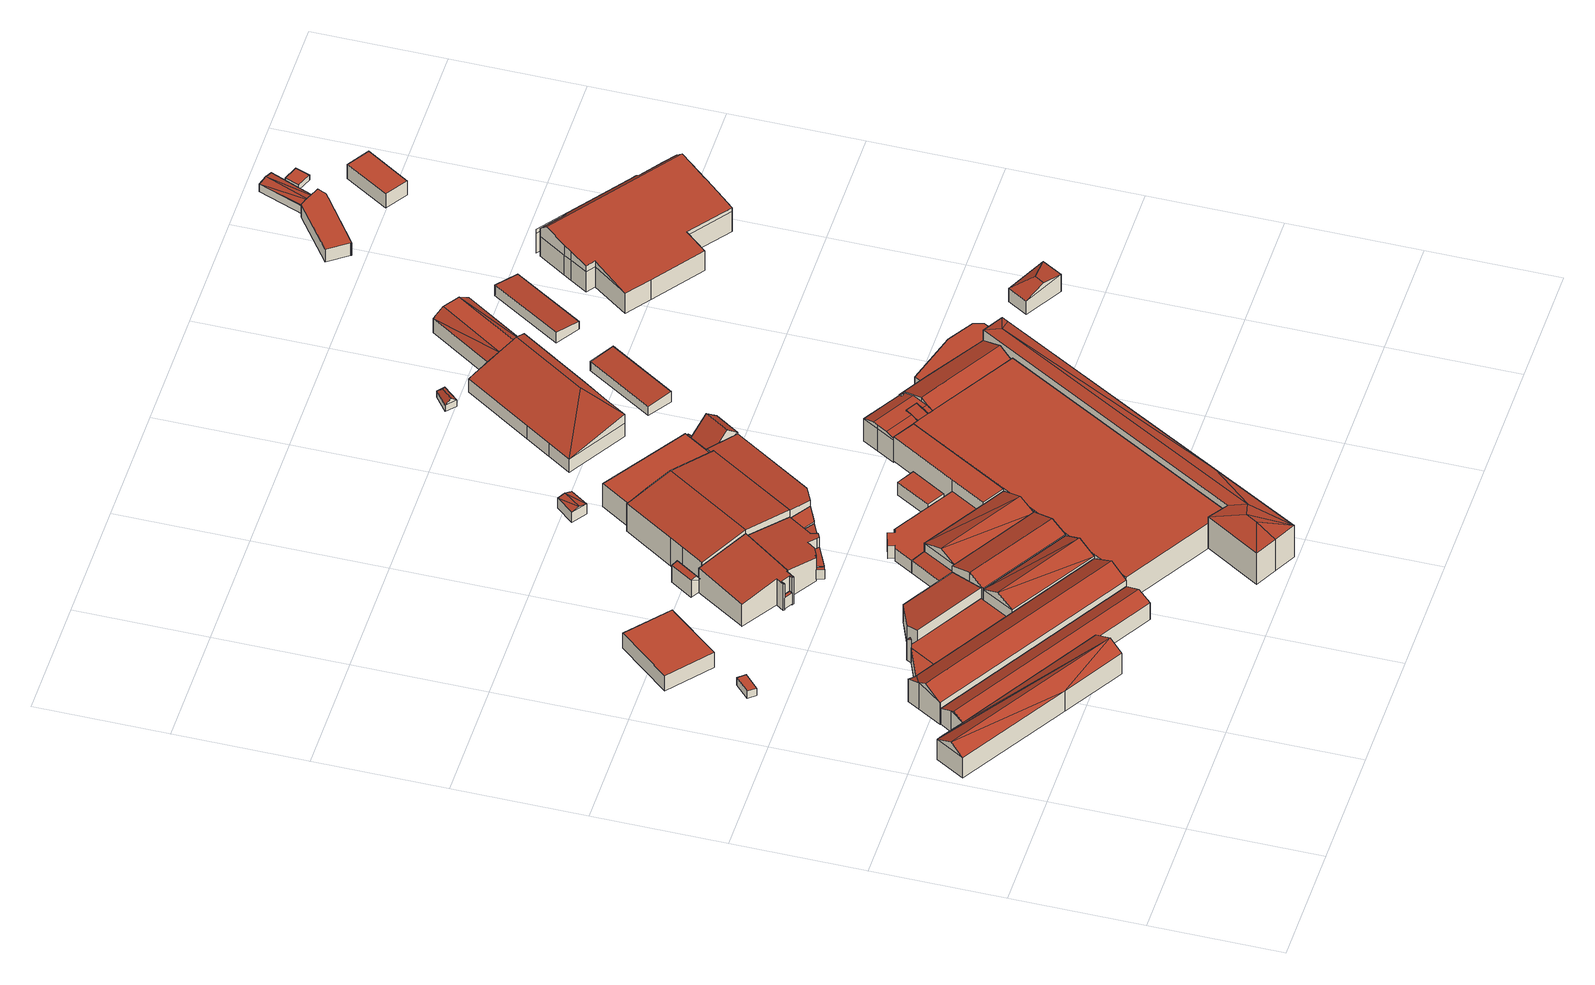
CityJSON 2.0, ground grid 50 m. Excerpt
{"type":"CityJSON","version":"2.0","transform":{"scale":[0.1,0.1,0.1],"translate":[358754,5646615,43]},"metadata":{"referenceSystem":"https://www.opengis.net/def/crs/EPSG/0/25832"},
"CityObjects":{
"building1":{"type":"Building","attributes":{"Gemeindeschluessel":"05315000","Geometrietyp2DReferenz":"3000","function":"31001_2000","roofType":"5000","measuredHeight":13.09},"geometry":[{"type":"Solid","lod":"2","boundaries":[[[[0,1,2,3]],[[4,5,1,0]],[[6,7,5,4]],[[8,9,7,6]],[[10,11,9,8]],[[12,13,11,10]],[[3,2,13,12]],[[12,10,14]],[[12,14,15]],[[15,3,12]],[[14,8,6]],[[14,6,4]],[[14,4,0]],[[0,15,14]],[[8,14,10]],[[3,15,0]],[[1,5,7,9,11,13,2]]]],"semantics":{"surfaces":[{"type":"WallSurface"},{"type":"RoofSurface"},{"type":"GroundSurface"}],"values":[[0,0,0,0,0,0,0,1,1,1,1,1,1,1,0,0,2]]}}]},
"building2":{"type":"Building","attributes":{"Gemeindeschluessel":"05315000","Geometrietyp2DReferenz":"3000","function":"31001_2400","roofType":"1000","measuredHeight":3.52},"geometry":[{"type":"Solid","lod":"2","boundaries":[[[[16,17,18,19]],[[20,21,17,16]],[[22,23,21,20]],[[24,25,23,22]],[[19,18,25,24]],[[22,20,16,19,24]],[[17,21,23,25,18]]]],"semantics":{"surfaces":[{"type":"WallSurface"},{"type":"RoofSurface"},{"type":"GroundSurface"}],"values":[[0,0,0,0,0,1,2]]}}]},
"building3":{"type":"Building","attributes":{"Gemeindeschluessel":"05315000","Geometrietyp2DReferenz":"3000","function":"31001_2000","roofType":"5000","measuredHeight":10.42},"geometry":[{"type":"Solid","lod":"2","boundaries":[[[[26,27,7,28]],[[29,30,27,26]],[[31,32,30,29]],[[33,34,32,31]],[[28,7,34,33]],[[35,36,28,33]],[[31,29,26,36,35]],[[31,35,33]],[[28,36,26]],[[27,30,32,34,7]]]],"semantics":{"surfaces":[{"type":"WallSurface"},{"type":"RoofSurface"},{"type":"GroundSurface"}],"values":[[0,0,0,0,0,1,1,0,0,2]]}}]},
"building4":{"type":"Building","attributes":{"Gemeindeschluessel":"05315000","Geometrietyp2DReferenz":"3000","function":"31001_2000"},"children":["building4-1","building4-2"]},
"building4-1":{"type":"BuildingPart","attributes":{"roofType":"2100","measuredHeight":12.39},"parents":["building4"],"geometry":[{"type":"Solid","lod":"2","boundaries":[[[[37,38,39,40]],[[41,42,38,37]],[[37,40,41]],[[38,42,39]],[[42,41,40,39]]]],"semantics":{"surfaces":[{"type":"WallSurface"},{"type":"RoofSurface"},{"type":"GroundSurface"},{"type":"ClosureSurface"}],"values":[[0,0,1,2,3]]}}]},
"building4-2":{"type":"BuildingPart","attributes":{"roofType":"5000","measuredHeight":14.55},"parents":["building4"],"geometry":[{"type":"Solid","lod":"2","boundaries":[[[[43,44,45,46]],[[47,48,44,43]],[[49,40,39,48,47]],[[50,51,42,41,52]],[[53,54,51,50]],[[46,45,54,53]],[[53,50,52,49,55,56]],[[56,55,47,43,46]],[[47,55,49]],[[53,56,46]],[[44,48,39,42,51,54,45]],[[41,40,49,52]],[[42,39,40,41]]]],"semantics":{"surfaces":[{"type":"WallSurface"},{"type":"RoofSurface"},{"type":"GroundSurface"},{"type":"ClosureSurface"}],"values":[[0,0,0,0,0,0,1,1,0,0,2,0,3]]}}]},
"building5":{"type":"Building","attributes":{"Gemeindeschluessel":"05315000","Geometrietyp2DReferenz":"3000","function":"31001_2400","roofType":"1000","measuredHeight":7.04},"address":[{"country":"Germany","locality":"Köln","thoroughfareNumber":"195","thoroughfareName":"Auenweg"}],"geometry":[{"type":"Solid","lod":"2","boundaries":[[[[57,58,59,60]],[[61,62,58,57]],[[63,64,62,61]],[[60,59,64,63]],[[61,57,60,63]],[[58,62,64,59]]]],"semantics":{"surfaces":[{"type":"WallSurface"},{"type":"RoofSurface"},{"type":"GroundSurface"}],"values":[[0,0,0,0,1,2]]}}]},
"building6":{"type":"Building","attributes":{"Gemeindeschluessel":"05315000","Geometrietyp2DReferenz":"3000","function":"31001_2000"},"children":["building6-1","building6-2","building6-3","building6-4"]},
"building6-1":{"type":"BuildingPart","attributes":{"roofType":"1000","measuredHeight":7.34},"parents":["building6"],"geometry":[{"type":"Solid","lod":"2","boundaries":[[[[65,42,51,66,67]],[[68,69,70,42,65]],[[65,67,68]],[[42,70,51]],[[67,66,69,68]],[[51,70,69,66]]]],"semantics":{"surfaces":[{"type":"WallSurface"},{"type":"RoofSurface"},{"type":"GroundSurface"},{"type":"ClosureSurface"}],"values":[[0,0,1,2,0,3]]}}]},
"building6-2":{"type":"BuildingPart","attributes":{"roofType":"3100","measuredHeight":14.53},"parents":["building6"],"geometry":[{"type":"Solid","lod":"2","boundaries":[[[[71,72,73,54,74]],[[75,76,77,78,79]],[[74,54,76,75]],[[71,80,79]],[[75,81,74]],[[74,81,80]],[[80,71,74]],[[81,75,79]],[[79,80,81]],[[73,77,76,54]],[[72,71,79,78]],[[77,73,72,78]]]],"semantics":{"surfaces":[{"type":"WallSurface"},{"type":"RoofSurface"},{"type":"GroundSurface"},{"type":"ClosureSurface"}],"values":[[0,0,0,0,0,1,1,1,1,2,0,3]]}}]},
"building6-3":{"type":"BuildingPart","attributes":{"roofType":"2100","measuredHeight":11.16},"parents":["building6"],"geometry":[{"type":"Solid","lod":"2","boundaries":[[[[82,83,70,69,84]],[[85,86,87,83,82]],[[82,84,85]],[[83,87,70]],[[86,85,84,69]],[[70,87,86,69]]]],"semantics":{"surfaces":[{"type":"WallSurface"},{"type":"RoofSurface"},{"type":"GroundSurface"},{"type":"ClosureSurface"}],"values":[[0,0,1,2,0,3]]}}]},
"building6-4":{"type":"BuildingPart","attributes":{"roofType":"9999","measuredHeight":6.03},"parents":["building6"],"geometry":[{"type":"Solid","lod":"2","boundaries":[[[[78,88,89,86,69,66,72]],[[89,90,87,86]],[[88,91,90,89]],[[78,77,91,88]],[[66,51,73,72]],[[69,70,51,66]],[[70,69,86,87]],[[77,78,72,73]],[[70,87,90,91,77,73,51]]]],"semantics":{"surfaces":[{"type":"RoofSurface"},{"type":"WallSurface"},{"type":"GroundSurface"}],"values":[[0,1,1,1,1,1,1,1,2]]}}]},
"building7":{"type":"Building","attributes":{"Gemeindeschluessel":"05315000","Geometrietyp2DReferenz":"3000","function":"31001_2000","roofType":"2100","measuredHeight":10.84},"geometry":[{"type":"Solid","lod":"2","boundaries":[[[[92,93,90,94]],[[95,96,93,92]],[[97,98,96,95]],[[99,100,98,97]],[[101,91,100,99]],[[94,90,91,101]],[[99,97,95,92,94,101]],[[93,96,98,100,91,90]]]],"semantics":{"surfaces":[{"type":"WallSurface"},{"type":"RoofSurface"},{"type":"GroundSurface"}],"values":[[0,0,0,0,0,0,1,2]]}}]},
"building8":{"type":"Building","attributes":{"Gemeindeschluessel":"05315000","Geometrietyp2DReferenz":"3000","function":"51009_1610","roofType":"1000","measuredHeight":5.02},"geometry":[{"type":"Solid","lod":"2","boundaries":[[[[102,103,104,105]],[[106,107,103,102]],[[108,109,107,106]],[[105,104,109,108]],[[106,102,105,108]],[[103,107,109,104]]]],"semantics":{"surfaces":[{"type":"WallSurface"},{"type":"RoofSurface"},{"type":"GroundSurface"}],"values":[[0,0,0,0,1,2]]}}]},
"building9":{"type":"Building","attributes":{"Gemeindeschluessel":"05315000","Geometrietyp2DReferenz":"3000","function":"31001_2000","roofType":"3100","measuredHeight":8.63},"geometry":[{"type":"Solid","lod":"2","boundaries":[[[[110,111,112,113]],[[114,115,111,110]],[[116,117,115,114]],[[113,112,117,116]],[[110,118,114]],[[116,119,113]],[[113,119,118,110]],[[114,118,119,116]],[[111,115,117,112]]]],"semantics":{"surfaces":[{"type":"WallSurface"},{"type":"RoofSurface"},{"type":"GroundSurface"}],"values":[[0,0,0,0,0,0,1,1,2]]}}]},
"building10":{"type":"Building","attributes":{"Gemeindeschluessel":"05315000","Geometrietyp2DReferenz":"3000","function":"31001_2000","roofType":"3100","measuredHeight":14.09},"geometry":[{"type":"Solid","lod":"2","boundaries":[[[[120,121,122,123]],[[124,125,121,120]],[[126,127,125,124]],[[128,129,127,126]],[[130,131,129,128]],[[132,133,131,130]],[[134,135,133,132]],[[136,137,135,134]],[[123,122,137,136]],[[130,128,126,124,120,132]],[[123,136,134,132,120]],[[121,125,127,129,131,133,135,137,122]]]],"semantics":{"surfaces":[{"type":"WallSurface"},{"type":"RoofSurface"},{"type":"GroundSurface"}],"values":[[0,0,0,0,0,0,0,0,0,1,1,2]]}}]},
"building11":{"type":"Building","attributes":{"Gemeindeschluessel":"05315000","Geometrietyp2DReferenz":"3000","function":"51009_1610","roofType":"2100","measuredHeight":4.36},"geometry":[{"type":"Solid","lod":"2","boundaries":[[[[138,139,140,141]],[[142,143,139,138]],[[144,145,143,142]],[[141,140,145,144]],[[142,138,141,144]],[[139,143,145,140]]]],"semantics":{"surfaces":[{"type":"WallSurface"},{"type":"RoofSurface"},{"type":"GroundSurface"}],"values":[[0,0,0,0,1,2]]}}]},
"building12":{"type":"Building","attributes":{"Gemeindeschluessel":"05315000","Geometrietyp2DReferenz":"3000","function":"31001_2000"},"children":["building12-1","building12-2"]},
"building12-1":{"type":"BuildingPart","attributes":{"roofType":"2100","measuredHeight":6.43},"parents":["building12"],"geometry":[{"type":"Solid","lod":"2","boundaries":[[[[146,125,127,147]],[[148,149,125,146]],[[150,151,149,148]],[[152,153,151,150]],[[147,127,129,154]],[[152,150,148,146,147,154]],[[125,149,151,153,129,127]],[[153,152,154,129]]]],"semantics":{"surfaces":[{"type":"WallSurface"},{"type":"RoofSurface"},{"type":"GroundSurface"},{"type":"ClosureSurface"}],"values":[[0,0,0,0,0,1,2,3]]}}]},
"building12-2":{"type":"BuildingPart","attributes":{"roofType":"3100","measuredHeight":13.72},"parents":["building12"],"geometry":[{"type":"Solid","lod":"2","boundaries":[[[[155,156,153,152,157]],[[158,159,156,155]],[[160,161,159,158]],[[162,131,161,160]],[[163,154,129,131,162]],[[164,165,162]],[[163,162,165]],[[158,155,157,164,160]],[[165,164,157]],[[164,162,160]],[[165,157,163]],[[153,156,159,161,131,129]],[[154,163,157,152]],[[153,129,154,152]]]],"semantics":{"surfaces":[{"type":"WallSurface"},{"type":"RoofSurface"},{"type":"GroundSurface"},{"type":"ClosureSurface"}],"values":[[0,0,0,0,0,1,1,1,1,0,0,2,0,3]]}}]},
"building13":{"type":"Building","attributes":{"Gemeindeschluessel":"05315000","Geometrietyp2DReferenz":"3000","function":"51009_1610","roofType":"2100","measuredHeight":5.53},"geometry":[{"type":"Solid","lod":"2","boundaries":[[[[166,167,168,169]],[[170,171,167,166]],[[172,173,171,170]],[[169,168,173,172]],[[170,166,169,172]],[[167,171,173,168]]]],"semantics":{"surfaces":[{"type":"WallSurface"},{"type":"RoofSurface"},{"type":"GroundSurface"}],"values":[[0,0,0,0,1,2]]}}]},
"building14":{"type":"Building","attributes":{"Gemeindeschluessel":"05315000","Geometrietyp2DReferenz":"3000","function":"31001_2000","roofType":"9999","measuredHeight":6},"geometry":[{"type":"Solid","lod":"2","boundaries":[[[[174,175,176,177,178,179,180,181,182,183,150,184]],[[183,185,186,150]],[[182,187,185,183]],[[181,188,187,182]],[[180,189,188,181]],[[179,190,189,180]],[[178,191,190,179]],[[177,192,191,178]],[[176,193,192,177]],[[175,194,193,176]],[[174,195,194,175]],[[184,196,195,174]],[[150,186,196,184]],[[185,187,188,189,190,191,192,193,194,195,196,186]]]],"semantics":{"surfaces":[{"type":"RoofSurface"},{"type":"WallSurface"},{"type":"GroundSurface"}],"values":[[0,1,1,1,1,1,1,1,1,1,1,1,1,2]]}}]},
"building15":{"type":"Building","attributes":{"Gemeindeschluessel":"05315000","Geometrietyp2DReferenz":"3000","function":"31001_2000"},"children":["building15-1","building15-2","building15-3","building15-4","building15-5","building15-6","building15-7"]},
"building15-1":{"type":"BuildingPart","attributes":{"roofType":"2100","measuredHeight":11.42},"parents":["building15"],"geometry":[{"type":"Solid","lod":"2","boundaries":[[[[197,198,199,200]],[[201,202,198,197]],[[203,204,202,201]],[[205,206,204,203]],[[207,208,209,206,205]],[[205,203,201,197,200,210,207]],[[199,198,202,204,206,209,211]],[[211,212,210,200,199]],[[208,207,210,212]],[[211,209,208,212]]]],"semantics":{"surfaces":[{"type":"WallSurface"},{"type":"RoofSurface"},{"type":"GroundSurface"},{"type":"ClosureSurface"}],"values":[[0,0,0,0,0,1,2,3,0,3]]}}]},
"building15-2":{"type":"BuildingPart","attributes":{"roofType":"2100","measuredHeight":14.58},"parents":["building15"],"geometry":[{"type":"Solid","lod":"2","boundaries":[[[[213,214,215,216]],[[217,218,219,220]],[[221,222,218,217]],[[223,224,222,221]],[[225,226,224,223]],[[227,228,226,225]],[[229,230,228,227]],[[231,232,230,229]],[[233,234,232,231]],[[235,236,234,233]],[[237,238,236,235]],[[239,240,238,237]],[[216,215,240,239]],[[239,237,235,233,231,229,227,225,223,221,217,220,241,242,213,216]],[[214,243,219,218,222,224,226,228,230,232,234,236,238,240,215]],[[214,213,242,244,243]],[[244,242,241]],[[219,243,244,241,220]]]],"semantics":{"surfaces":[{"type":"WallSurface"},{"type":"RoofSurface"},{"type":"GroundSurface"},{"type":"ClosureSurface"}],"values":[[0,0,0,0,0,0,0,0,0,0,0,0,0,1,2,3,0,3]]}}]},
"building15-3":{"type":"BuildingPart","attributes":{"roofType":"2100","measuredHeight":6.69},"parents":["building15"],"geometry":[{"type":"Solid","lod":"2","boundaries":[[[[245,246,247,248]],[[249,250,246,245]],[[251,252,250,249]],[[253,254,252,251]],[[253,251,249,245,248,255]],[[246,250,252,254,256,247]],[[254,253,255,256]],[[247,256,255,248]]]],"semantics":{"surfaces":[{"type":"WallSurface"},{"type":"RoofSurface"},{"type":"GroundSurface"},{"type":"ClosureSurface"}],"values":[[0,0,0,0,1,2,3,3]]}}]},
"building15-4":{"type":"BuildingPart","attributes":{"roofType":"2100","measuredHeight":13.38},"parents":["building15"],"geometry":[{"type":"Solid","lod":"2","boundaries":[[[[257,258,254,253,259]],[[259,254,258,257]],[[260,261,254,259]],[[262,263,261,260]],[[264,263,262]],[[265,266,267,268,269]],[[270,271,266,265]],[[220,219,271,270]],[[244,241,220,270,265,269,272,273,274,262,260,259,257,259,275]],[[258,254,261,263,276,277,278,267,266,271,219,243,279,256,254]],[[264,262,274,280]],[[276,263,264,280]],[[280,274,273,281]],[[277,276,280,281]],[[282,281,273,272]],[[278,277,281,282]],[[282,272,269,268]],[[267,278,282,268]],[[219,220,241,244,243]],[[283,279,243,244,275]],[[253,255,284,283,275,259]],[[254,256,255,253]],[[255,256,279,283,284]]]],"semantics":{"surfaces":[{"type":"WallSurface"},{"type":"RoofSurface"},{"type":"GroundSurface"},{"type":"ClosureSurface"}],"values":[[0,0,0,0,0,0,0,0,1,2,0,3,0,3,0,3,0,3,3,3,0,3,3]]}}]},
"building15-5":{"type":"BuildingPart","attributes":{"roofType":"2100","measuredHeight":6.17},"parents":["building15"],"geometry":[{"type":"Solid","lod":"2","boundaries":[[[[285,286,287,141]],[[268,267,286,285]],[[288,289,263,264]],[[141,287,289,288]],[[264,280,281,282,268,285,141,288]],[[286,267,278,277,276,263,289,287]],[[278,267,268,282]],[[278,282,281,277]],[[276,277,281,280]],[[263,276,280,264]]]],"semantics":{"surfaces":[{"type":"WallSurface"},{"type":"RoofSurface"},{"type":"GroundSurface"},{"type":"ClosureSurface"}],"values":[[0,0,0,0,1,2,3,3,3,3]]}}]},
"building15-6":{"type":"BuildingPart","attributes":{"roofType":"3100","measuredHeight":16.38},"parents":["building15"],"geometry":[{"type":"Solid","lod":"2","boundaries":[[[[214,213,290]],[[291,292,214,290]],[[293,294,292,291]],[[295,296,294,293]],[[297,298,296,295]],[[299,300,298,297]],[[301,302,300,299]],[[303,304,302,301]],[[305,306,304,303]],[[307,199,306,305]],[[200,199,307]],[[301,299,297,295,293,291,290,308,303]],[[309,307,305,303,308]],[[211,279,243,214,292,294,296,298,300,302,304,306,199]],[[275,283,212,210,200,307,309]],[[212,211,199,200,210]],[[279,211,212,283]],[[275,309,308,242,244]],[[243,279,283,275,244]],[[213,242,308,290]],[[214,243,244,242,213]]]],"semantics":{"surfaces":[{"type":"WallSurface"},{"type":"RoofSurface"},{"type":"GroundSurface"},{"type":"ClosureSurface"}],"values":[[0,0,0,0,0,0,0,0,0,0,0,1,1,2,0,3,3,0,3,0,3]]}}]},
"building15-7":{"type":"BuildingPart","attributes":{"roofType":"2100","measuredHeight":7.24},"parents":["building15"],"geometry":[{"type":"Solid","lod":"2","boundaries":[[[[310,311,209,208]],[[312,248,247,311,310]],[[284,312,310,208,212,283]],[[209,311,247,256,279,211]],[[209,211,212,208]],[[248,312,284,255]],[[256,247,248,255]],[[279,256,255,284,283]],[[211,279,283,212]]]],"semantics":{"surfaces":[{"type":"WallSurface"},{"type":"RoofSurface"},{"type":"GroundSurface"},{"type":"ClosureSurface"}],"values":[[0,0,1,2,3,0,3,3,3]]}}]},
"building16":{"type":"Building","attributes":{"Gemeindeschluessel":"05315000","Geometrietyp2DReferenz":"3000","function":"31001_2000","roofType":"3100","measuredHeight":5.53},"geometry":[{"type":"Solid","lod":"2","boundaries":[[[[313,314,315,316]],[[317,318,314,313]],[[319,320,318,317]],[[316,315,320,319]],[[313,321,317]],[[319,322,316]],[[322,321,313]],[[313,316,322]],[[319,317,321]],[[321,322,319]],[[314,318,320,315]]]],"semantics":{"surfaces":[{"type":"WallSurface"},{"type":"RoofSurface"},{"type":"GroundSurface"}],"values":[[0,0,0,0,0,0,1,1,1,1,2]]}}]},
"building17":{"type":"Building","attributes":{"Gemeindeschluessel":"05315000","Geometrietyp2DReferenz":"3000","function":"31001_2000","roofType":"9999","measuredHeight":6},"geometry":[{"type":"Solid","lod":"2","boundaries":[[[[323,324,325,326]],[[324,327,328,325]],[[323,329,327,324]],[[326,330,329,323]],[[325,328,330,326]],[[327,329,330,328]]]],"semantics":{"surfaces":[{"type":"RoofSurface"},{"type":"WallSurface"},{"type":"GroundSurface"}],"values":[[0,1,1,1,1,2]]}}]},
"building18":{"type":"Building","attributes":{"Gemeindeschluessel":"05315000","Geometrietyp2DReferenz":"3000","function":"31001_2000","roofType":"1000","measuredHeight":10.92},"geometry":[{"type":"Solid","lod":"2","boundaries":[[[[331,332,333,334]],[[335,336,332,331]],[[337,338,336,335]],[[339,340,338,337]],[[341,342,340,339]],[[334,333,342,341]],[[339,337,335,331,334,341]],[[332,336,338,340,342,333]]]],"semantics":{"surfaces":[{"type":"WallSurface"},{"type":"RoofSurface"},{"type":"GroundSurface"}],"values":[[0,0,0,0,0,0,1,2]]}}]},
"building19":{"type":"Building","attributes":{"Gemeindeschluessel":"05315000","Geometrietyp2DReferenz":"3000","function":"31001_2000"},"children":["building19-1","building19-2","building19-3","building19-4"]},
"building19-1":{"type":"BuildingPart","attributes":{"roofType":"1000","measuredHeight":11.77},"parents":["building19"],"geometry":[{"type":"Solid","lod":"2","boundaries":[[[[343,76,54,344]],[[345,346,76,343]],[[347,348,349,346,345]],[[350,351,352,353,354]],[[355,351,350]],[[356,357,358,359,360,361]],[[362,363,364,365,366]],[[367,368,363,362]],[[369,45,368,367]],[[344,54,45,369]],[[367,362,366,356,361,350,354,347,345,343,344,369]],[[76,346,349,352,351,359,358,364,363,368,45,54]],[[348,347,354,353]],[[352,349,348,353]],[[355,350,361,360]],[[359,351,355,360]],[[357,356,366,365]],[[364,358,357,365]]]],"semantics":{"surfaces":[{"type":"WallSurface"},{"type":"RoofSurface"},{"type":"GroundSurface"},{"type":"ClosureSurface"}],"values":[[0,0,0,0,0,0,0,0,0,0,1,2,0,3,0,3,0,3]]}}]},
"building19-2":{"type":"BuildingPart","attributes":{"roofType":"2100","measuredHeight":12.19},"parents":["building19"],"geometry":[{"type":"Solid","lod":"2","boundaries":[[[[360,359,370,371]],[[372,373,351,355]],[[371,370,373,372]],[[355,360,371,372]],[[359,351,373,370]],[[359,360,355,351]]]],"semantics":{"surfaces":[{"type":"WallSurface"},{"type":"RoofSurface"},{"type":"GroundSurface"},{"type":"ClosureSurface"}],"values":[[0,0,0,1,2,3]]}}]},
"building19-3":{"type":"BuildingPart","attributes":{"roofType":"3100","measuredHeight":13.47},"parents":["building19"],"geometry":[{"type":"Solid","lod":"2","boundaries":[[[[374,375,376,377]],[[378,379,375,374]],[[380,381,379,378]],[[382,383,381,380]],[[384,385,383,382]],[[386,387,385,384]],[[388,389,387,386]],[[390,391,389,388]],[[365,364,391,390]],[[377,376,358,357]],[[388,386,384,382,380,378,374,377,390]],[[357,365,390,377]],[[375,379,381,383,385,387,389,391,364,358,376]],[[358,364,365,357]]]],"semantics":{"surfaces":[{"type":"WallSurface"},{"type":"RoofSurface"},{"type":"GroundSurface"},{"type":"ClosureSurface"}],"values":[[0,0,0,0,0,0,0,0,0,0,1,1,2,3]]}}]},
"building19-4":{"type":"BuildingPart","attributes":{"roofType":"1000","measuredHeight":11.57},"parents":["building19"],"geometry":[{"type":"Solid","lod":"2","boundaries":[[[[392,393,394,395]],[[396,397,393,392]],[[353,352,397,396]],[[395,394,349,348]],[[353,396,392,395,348]],[[393,397,352,349,394]],[[352,353,348,349]]]],"semantics":{"surfaces":[{"type":"WallSurface"},{"type":"RoofSurface"},{"type":"GroundSurface"},{"type":"ClosureSurface"}],"values":[[0,0,0,0,1,2,3]]}}]},
"building20":{"type":"Building","attributes":{"Gemeindeschluessel":"05315000","Geometrietyp2DReferenz":"3000","function":"31001_2000","roofType":"5000","measuredHeight":16.77},"address":[{"country":"Germany","locality":"Köln","thoroughfareNumber":"155","thoroughfareName":"Deutz-Mülheimer Str."},{"country":"Germany","locality":"Köln","thoroughfareNumber":"151","thoroughfareName":"Deutz-Mülheimer Str."},{"country":"Germany","locality":"Köln","thoroughfareNumber":"153","thoroughfareName":"Deutz-Mülheimer Str."}],"geometry":[{"type":"Solid","lod":"2","boundaries":[[[[398,399,400,401]],[[402,403,399,398]],[[404,405,403,402]],[[406,407,405,404]],[[408,409,407,406]],[[410,411,409,408]],[[412,413,411,410]],[[414,415,413,412]],[[401,400,415,414]],[[412,410,416]],[[416,414,412]],[[406,404,417]],[[408,406,417]],[[408,417,418]],[[410,408,418]],[[410,418,419]],[[419,416,410]],[[404,402,417]],[[417,402,398,418]],[[418,398,401,419]],[[419,401,414,416]],[[399,403,405,407,409,411,413,415,400]]]],"semantics":{"surfaces":[{"type":"WallSurface"},{"type":"RoofSurface"},{"type":"GroundSurface"}],"values":[[0,0,0,0,0,0,0,0,0,1,1,1,1,1,1,1,1,1,1,1,1,2]]}}]},
"building21":{"type":"Building","attributes":{"Geometrietyp2DReferenz":"3000","Gemeindeschluessel":"05315000","function":"31001_2000","roofType":"3100","measuredHeight":13.63},"address":[{"country":"Germany","locality":"Köln","thoroughfareNumber":"1","thoroughfareName":"Hafenstr."}],"geometry":[{"type":"Solid","lod":"2","boundaries":[[[[420,421,422,423]],[[424,425,421,420]],[[426,427,425,424]],[[423,422,427,426]],[[420,428,424]],[[426,429,423]],[[423,429,428,420]],[[424,428,429,426]],[[421,425,427,422]]]],"semantics":{"surfaces":[{"type":"WallSurface"},{"type":"RoofSurface"},{"type":"GroundSurface"}],"values":[[0,0,0,0,0,0,1,1,2]]}}]},
"building22":{"type":"Building","attributes":{"Gemeindeschluessel":"05315000","Geometrietyp2DReferenz":"3000","function":"31001_2000","roofType":"2100","measuredHeight":4.29},"geometry":[{"type":"Solid","lod":"2","boundaries":[[[[430,431,432,433]],[[434,435,431,430]],[[436,437,435,434]],[[438,439,437,436]],[[433,432,439,438]],[[436,434,430,433,438]],[[431,435,437,439,432]]]],"semantics":{"surfaces":[{"type":"WallSurface"},{"type":"RoofSurface"},{"type":"GroundSurface"}],"values":[[0,0,0,0,0,1,2]]}}]},
"building23":{"type":"Building","attributes":{"Gemeindeschluessel":"05315000","Geometrietyp2DReferenz":"3000","function":"31001_2000","roofType":"5000","measuredHeight":12.59},"geometry":[{"type":"Solid","lod":"2","boundaries":[[[[440,441,442,443]],[[444,445,441,440]],[[446,447,445,444]],[[448,449,447,446]],[[450,451,449,448]],[[452,453,451,450]],[[454,455,453,452]],[[456,457,455,454]],[[458,459,457,456]],[[460,461,459,458]],[[462,463,461,460]],[[464,465,463,462]],[[466,467,465,464]],[[443,442,467,466]],[[468,469,470,471]],[[472,473,474,475]],[[476,477,443,478,479,480,481,482]],[[479,483,471,470,484,485,475,474,480]],[[472,475,485,454,452]],[[485,484,456,454]],[[484,470,458,456]],[[468,471,483,464,462]],[[483,479,478,466,464]],[[482,481,448,446]],[[481,480,474,473,450,448]],[[478,443,466]],[[477,440,443]],[[477,476,444,440]],[[476,482,446,444]],[[473,472,452,450]],[[470,469,460,458]],[[469,468,462,460]],[[441,445,447,449,451,453,455,457,459,461,463,465,467,442]]]],"semantics":{"surfaces":[{"type":"WallSurface"},{"type":"RoofSurface"},{"type":"GroundSurface"}],"values":[[0,0,0,0,0,0,0,0,0,0,0,0,0,0,1,1,1,1,0,0,0,0,0,0,0,0,0,0,0,0,0,0,2]]}}]},
"building24":{"type":"Building","attributes":{"Gemeindeschluessel":"05315000","Geometrietyp2DReferenz":"3000","function":"51009_1610","roofType":"5000","measuredHeight":4.99},"geometry":[{"type":"Solid","lod":"2","boundaries":[[[[486,487,488,489]],[[490,491,487,486]],[[492,493,491,490]],[[489,488,493,492]],[[494,492,490,495]],[[490,486,495]],[[495,486,489,494]],[[489,492,494]],[[487,491,493,488]]]],"semantics":{"surfaces":[{"type":"WallSurface"},{"type":"RoofSurface"},{"type":"GroundSurface"}],"values":[[0,0,0,0,1,1,1,0,2]]}}]},
"building25":{"type":"Building","attributes":{"Gemeindeschluessel":"05315000","Geometrietyp2DReferenz":"3000","function":"31001_2000"},"address":[{"country":"Germany","locality":"Köln","thoroughfareNumber":"3","thoroughfareName":"Hafenstr."}],"children":["building25-1","building25-2"]},
"building25-1":{"type":"BuildingPart","attributes":{"roofType":"5000","measuredHeight":11.36},"parents":["building25"],"geometry":[{"type":"Solid","lod":"2","boundaries":[[[[496,497,498,499]],[[500,501,497,496]],[[502,503,501,500]],[[504,505,503,502]],[[506,507,505,504]],[[508,509,507,506]],[[510,511,509,508]],[[499,498,512,513]],[[514,515,502]],[[516,517,518,515,514,519]],[[504,502,515,518,520,521,522,508,506]],[[522,523,510,508]],[[524,517,516,499,513]],[[516,519,496,499]],[[519,514,500,496]],[[514,502,500]],[[497,501,503,505,507,509,511,512,498]],[[511,510,513,512]],[[521,523,522]],[[518,517,524,525,520]],[[523,524,513,510]],[[520,525,524,523,521]]]],"semantics":{"surfaces":[{"type":"WallSurface"},{"type":"RoofSurface"},{"type":"GroundSurface"},{"type":"ClosureSurface"}],"values":[[0,0,0,0,0,0,0,0,1,1,1,0,0,0,0,0,2,3,0,0,3,3]]}}]},
"building25-2":{"type":"BuildingPart","attributes":{"roofType":"9999","measuredHeight":9.54},"parents":["building25"],"geometry":[{"type":"Solid","lod":"2","boundaries":[[[[526,527,511,510,523]],[[528,529,527,526]],[[524,513,512,529,528]],[[521,530,526]],[[526,523,521]],[[526,530,531,528]],[[524,528,531]],[[531,525,524]],[[530,521,520,525,531]],[[527,529,512,511]],[[511,512,513,510]],[[513,524,523,510]],[[525,520,521,523,524]]]],"semantics":{"surfaces":[{"type":"WallSurface"},{"type":"RoofSurface"},{"type":"GroundSurface"},{"type":"ClosureSurface"}],"values":[[0,0,0,1,1,0,1,1,1,2,3,3,3]]}}]},
"building26":{"type":"Building","attributes":{"Gemeindeschluessel":"05315000","Geometrietyp2DReferenz":"3000","function":"31001_2000","roofType":"2100","measuredHeight":4.94},"geometry":[{"type":"Solid","lod":"2","boundaries":[[[[532,533,534,535]],[[536,537,533,532]],[[538,539,537,536]],[[535,534,539,538]],[[536,532,535,538]],[[533,537,539,534]]]],"semantics":{"surfaces":[{"type":"WallSurface"},{"type":"RoofSurface"},{"type":"GroundSurface"}],"values":[[0,0,0,0,1,2]]}}]},
"building27":{"type":"Building","attributes":{"Gemeindeschluessel":"05315000","Geometrietyp2DReferenz":"3000","function":"31001_2000","roofType":"1000","measuredHeight":6.09},"geometry":[{"type":"Solid","lod":"2","boundaries":[[[[540,387,389,541]],[[542,543,387,540]],[[544,545,543,542]],[[546,547,545,544]],[[548,549,547,546]],[[550,551,549,548]],[[541,389,551,550]],[[548,546,544,542,540,541,550]],[[387,543,545,547,549,551,389]]]],"semantics":{"surfaces":[{"type":"WallSurface"},{"type":"RoofSurface"},{"type":"GroundSurface"}],"values":[[0,0,0,0,0,0,0,1,2]]}}]},
"building28":{"type":"Building","attributes":{"Gemeindeschluessel":"05315000","Geometrietyp2DReferenz":"3000","function":"31001_2000","roofType":"2100","measuredHeight":5.13},"geometry":[{"type":"Solid","lod":"2","boundaries":[[[[552,553,554,555]],[[556,557,553,552]],[[558,559,557,556]],[[555,554,559,558]],[[556,552,555,558]],[[553,557,559,554]]]],"semantics":{"surfaces":[{"type":"WallSurface"},{"type":"RoofSurface"},{"type":"GroundSurface"}],"values":[[0,0,0,0,1,2]]}}]},
"building29":{"type":"Building","attributes":{"Gemeindeschluessel":"05315000","Geometrietyp2DReferenz":"3000","function":"31001_2500","roofType":"5000","measuredHeight":9.73},"geometry":[{"type":"Solid","lod":"2","boundaries":[[[[560,561,562,563]],[[564,565,561,560]],[[566,567,565,564]],[[563,562,567,566]],[[560,568,564]],[[566,569,563]],[[563,569,568,560]],[[564,568,569,566]],[[561,565,567,562]]]],"semantics":{"surfaces":[{"type":"WallSurface"},{"type":"RoofSurface"},{"type":"GroundSurface"}],"values":[[0,0,0,0,1,0,1,1,2]]}}]},
"building30":{"type":"Building","attributes":{"Gemeindeschluessel":"05315000","Geometrietyp2DReferenz":"3000","function":"31001_2000","roofType":"5000","measuredHeight":16.03},"geometry":[{"type":"Solid","lod":"2","boundaries":[[[[570,571,572,573]],[[574,575,571,570]],[[576,577,575,574]],[[578,579,577,576]],[[580,581,579,578]],[[582,583,581,580]],[[584,585,583,582]],[[586,587,585,584]],[[588,589,587,586]],[[590,591,589,588]],[[592,593,591,590]],[[594,595,593,592]],[[596,597,595,594]],[[598,599,597,596]],[[600,601,599,598]],[[602,603,601,600]],[[604,605,603,602]],[[606,607,605,604]],[[608,609,607,606]],[[610,611,609,608]],[[612,613,611,610]],[[614,615,613,612]],[[616,617,615,614]],[[618,619,617,616]],[[573,572,619,618]],[[620,621,622,623,624,625,626,618,616,614,627,628,629,630,631,632]],[[633,634,635,636,637,638,639,640,641,642,643,622,621]],[[643,642,580,578]],[[623,622,643,578,576]],[[642,641,582,580]],[[641,640,584,582]],[[640,639,586,584]],[[639,638,588,586]],[[638,637,590,588]],[[637,636,592,590]],[[636,635,594,592]],[[635,634,596,594]],[[634,633,598,596]],[[633,621,620,600,598]],[[631,630,606,604]],[[632,631,604,602]],[[630,629,608,606]],[[629,628,610,608]],[[628,627,612,610]],[[627,614,612]],[[626,573,618]],[[626,625,570,573]],[[625,624,574,570]],[[624,623,576,574]],[[620,632,602,600]],[[571,575,577,579,581,583,585,587,589,591,593,595,597,599,601,603,605,607,609,611,613,615,617,619,572]]]],"semantics":{"surfaces":[{"type":"WallSurface"},{"type":"RoofSurface"},{"type":"GroundSurface"}],"values":[[0,0,0,0,0,0,0,0,0,0,0,0,0,0,0,0,0,0,0,0,0,0,0,0,0,1,1,0,0,0,0,0,0,0,0,0,0,0,0,0,0,0,0,0,0,0,0,0,0,0,2]]}}]},
"building31":{"type":"Building","attributes":{"Gemeindeschluessel":"05315000","Geometrietyp2DReferenz":"3000","function":"31001_2000","roofType":"9999","measuredHeight":6},"address":[{"country":"Germany","locality":"Köln","thoroughfareNumber":"7","thoroughfareName":"Hafenstr."}],"geometry":[{"type":"Solid","lod":"2","boundaries":[[[[644,645,646,647,648,649,650,651,652,653]],[[651,654,655,652]],[[650,656,654,651]],[[649,657,656,650]],[[648,658,657,649]],[[647,659,658,648]],[[646,660,659,647]],[[645,661,660,646]],[[644,662,661,645]],[[653,663,662,644]],[[652,655,663,653]],[[654,656,657,658,659,660,661,662,663,655]]]],"semantics":{"surfaces":[{"type":"RoofSurface"},{"type":"WallSurface"},{"type":"GroundSurface"}],"values":[[0,1,1,1,1,1,1,1,1,1,1,2]]}}]},
"building32":{"type":"Building","attributes":{"Gemeindeschluessel":"05315000","Geometrietyp2DReferenz":"3000","function":"31001_2000","roofType":"5000","measuredHeight":4.11},"geometry":[{"type":"Solid","lod":"2","boundaries":[[[[664,665,666,667]],[[668,669,665,664]],[[670,671,669,668]],[[672,673,671,670]],[[667,666,673,672]],[[674,675,664]],[[672,674,664]],[[664,667,672]],[[670,668,675]],[[675,674,670]],[[664,675,668]],[[670,674,672]],[[665,669,671,673,666]]]],"semantics":{"surfaces":[{"type":"WallSurface"},{"type":"RoofSurface"},{"type":"GroundSurface"}],"values":[[0,0,0,0,0,1,1,1,1,1,0,0,2]]}}]},
"building33":{"type":"Building","attributes":{"Gemeindeschluessel":"05315000","Geometrietyp2DReferenz":"3000","function":"31001_2500","roofType":"1000","measuredHeight":6.71},"geometry":[{"type":"Solid","lod":"2","boundaries":[[[[676,677,678,679]],[[680,681,677,676]],[[682,683,681,680]],[[679,678,683,682]],[[680,676,679,682]],[[677,681,683,678]]]],"semantics":{"surfaces":[{"type":"WallSurface"},{"type":"RoofSurface"},{"type":"GroundSurface"}],"values":[[0,0,0,0,1,2]]}}]},
"building34":{"type":"Building","attributes":{"Gemeindeschluessel":"05315000","Geometrietyp2DReferenz":"3000","function":"31001_2000","roofType":"1000","measuredHeight":2.21},"geometry":[{"type":"Solid","lod":"2","boundaries":[[[[684,685,686,687]],[[688,689,685,684]],[[690,691,689,688]],[[687,686,691,690]],[[688,684,687,690]],[[685,689,691,686]]]],"semantics":{"surfaces":[{"type":"WallSurface"},{"type":"RoofSurface"},{"type":"GroundSurface"}],"values":[[0,0,0,0,1,2]]}}]}
},
"vertices":[
[68,914,132],[68,914,36],[2,803,36],[2,803,132],[81,906,132],[81,906,36],[180,847,132],[180,847,36],[719,529,132],[719,529,36],[653,417,132],[653,417,36],[420,555,132],[420,555,36],[683,467,167],[32,853,167],
[206,1634,46],[206,1634,11],[229,1607,11],[229,1607,46],[262,1687,46],[262,1687,11],[286,1660,46],[286,1660,11],[236,1613,46],[236,1613,11],
[214,904,136],[214,904,36],[180,847,114],[241,949,111],[241,949,36],[1001,500,111],[1001,500,36],[941,398,114],[941,398,36],[969,446,140],[209,895,140],
[320,1089,141],[320,1089,35],[294,1043,35],[294,1043,159],[354,1068,131],[354,1068,35],
[241,949,138],[241,949,35],[1001,500,35],[1001,500,138],[239,951,138],[239,951,35],[294,1043,162],[439,1018,133],[439,1018,35],[354,1068,133],[1082,638,133],[1082,638,35],[276,1014,181],[1038,563,181],
[340,2119,73],[340,2119,2],[175,1920,2],[175,1920,73],[499,1986,73],[499,1986,2],[334,1788,73],[334,1788,2],
[354,1068,108],[439,1018,95],[439,1018,108],[506,1131,108],[506,1131,95],[506,1131,35],
[746,837,144],[746,837,95],[746,837,35],[1082,638,144],[1155,761,144],[1155,761,35],[818,961,35],[818,961,95],[818,961,144],[782,899,180],[1119,700,180],
[517,1150,132],[517,1150,35],[506,1131,147],[531,1142,132],[531,1142,95],[531,1142,35],
[823,969,95],[559,1125,95],[559,1125,35],[823,969,35],
[584,1167,135],[584,1167,35],[559,1125,144],[696,1213,119],[696,1213,35],[858,1117,119],[858,1117,35],[897,1094,119],[897,1094,35],[823,969,144],
[673,1642,69],[673,1642,18],[665,1630,18],[665,1630,69],[703,1623,69],[703,1623,18],[696,1611,69],[696,1611,18],
[693,2043,92],[693,2043,12],[638,1958,12],[638,1958,92],[735,2015,59],[735,2015,12],[681,1931,59],[681,1931,12],[714,2029,98],[659,1944,98],
[853,1020,178],[853,1020,37],[823,969,37],[823,969,152],[897,1094,149],[897,1094,37],[898,1096,148],[898,1096,37],[911,1088,148],[911,1088,37],[1235,897,148],[1235,897,37],[1190,820,178],[1190,820,37],[1155,761,148],[1155,761,37],[818,961,148],[818,961,37],
[842,1536,65],[842,1536,22],[859,1544,22],[859,1544,64],[834,1565,65],[834,1565,22],[846,1571,64],[846,1571,22],
[897,1094,100],[898,1096,100],[858,1117,96],[858,1117,37],[938,1251,96],[938,1251,37],[989,1221,101],[989,1221,37],[911,1088,101],
[991,1219,141],[991,1219,37],[989,1221,141],[1229,1078,141],[1229,1078,37],[1313,1029,141],[1313,1029,37],[1235,897,141],[911,1088,141],[1270,957,174],[946,1149,174],
[958,1621,77],[958,1621,22],[970,1596,22],[970,1596,75],[987,1634,77],[987,1634,22],[999,1610,75],[999,1610,22],
[991,1219,96],[1229,1078,96],[1308,1211,96],[1070,1352,96],[1068,1348,96],[1056,1345,96],[1048,1370,96],[986,1352,96],[994,1327,96],[980,1323,96],[989,1221,96],[980,1323,36],[938,1251,36],[994,1327,36],[986,1352,36],[1048,1370,36],[1056,1345,36],[1068,1348,36],[1070,1352,36],[1308,1211,36],[1229,1078,36],[991,1219,36],[989,1221,36],
[1249,2076,127],[1249,2076,13],[1230,2046,13],[1230,2046,127],[1297,2045,120],[1297,2045,13],[1370,1998,108],[1370,1998,13],[1176,1695,107],[1176,1695,13],[1116,1666,111],[1116,1666,84],[1116,1666,13],[1025,1725,124],[1025,1725,13],[1025,1725,85],
[679,1931,131],[679,1931,13],[668,1939,13],[668,1939,129],[720,1638,144],[720,1638,13],[723,1636,13],[723,1636,145],[720,1637,144],[720,1637,13],[701,1608,142],[701,1608,13],[696,1611,141],[696,1611,13],[703,1623,142],[703,1623,13],[673,1642,137],[673,1642,13],[665,1630,136],[665,1630,13],[661,1633,136],[661,1633,13],[680,1663,138],[680,1663,13],[545,1749,116],[545,1749,13],[547,1751,116],[547,1751,13],[725,1638,145],[848,1821,158],[848,1821,13],[848,1821,146],
[1022,1621,77],[1022,1621,13],[1042,1631,13],[1042,1631,77],[999,1610,78],[999,1610,13],[987,1634,79],[987,1634,13],[959,1621,79],[959,1621,13],[987,1666,80],[987,1666,13],
[958,1621,110],[958,1621,13],[959,1621,110],[970,1596,106],[970,1596,13],[949,1586,108],[949,1586,13],[949,1586,63],[846,1571,121],[846,1571,13],[848,1568,13],[848,1568,70],[848,1568,120],[834,1565,122],[834,1565,13],[886,1586,117],[905,1615,117],[940,1592,110],[1016,1711,111],[940,1592,13],[905,1615,13],[886,1586,13],[1016,1711,13],[940,1592,65],[905,1615,74],[886,1586,70],[1016,1711,85],[987,1666,85],
[858,1546,65],[858,1546,13],[859,1544,13],[861,1544,64],[861,1544,13],
[679,1931,145],[681,1931,145],[681,1931,13],[735,2015,145],[735,2015,13],[769,2068,145],[769,2068,13],[894,2261,145],[894,2261,13],[910,2250,148],[910,2250,13],[970,2212,159],[970,2212,13],[1062,2152,176],[1062,2152,13],[1229,2045,145],[1229,2045,13],[1230,2046,145],[848,1821,176],[1016,1711,145],
[1047,1633,85],[1047,1633,13],[1042,1631,85],
[946,2524,54],[946,2524,6],[891,2458,6],[891,2458,54],[992,2486,54],[992,2486,6],[946,2419,54],[946,2419,6],[969,2505,62],[918,2438,62],
[1365,1367,97],[1299,1405,97],[1221,1273,97],[1286,1235,97],[1299,1405,37],[1221,1273,37],[1365,1367,37],[1286,1235,37],
[990,2375,121],[990,2375,12],[910,2250,12],[910,2250,121],[1264,2198,121],[1264,2198,12],[1309,2169,121],[1309,2169,12],[1249,2076,121],[1249,2076,12],[1229,2045,121],[1229,2045,12],
[1155,761,153],[1082,638,153],[1235,897,153],[1235,897,35],[1313,1029,153],[1313,1029,151],[1313,1029,35],[1562,1404,153],[1562,1404,35],[1541,1416,35],[1541,1416,151],[1541,1416,153],[1562,1404,145],[1624,1368,153],[1624,1368,136],[1624,1368,35],[1605,1379,35],[1605,1379,145],[1605,1379,153],[1411,253,153],[1411,253,35],[1947,1176,35],[1947,1176,137],[1947,1176,153],[1337,302,153],[1337,302,35],[1001,500,153],
[1637,1433,35],[1637,1433,157],[1594,1458,157],[1594,1458,35],
[1697,1491,139],[1697,1491,35],[1655,1422,35],[1655,1422,170],[1686,1497,139],[1686,1497,35],[1684,1494,141],[1684,1494,35],[1677,1499,141],[1677,1499,35],[1682,1508,136],[1682,1508,35],[1794,1443,136],[1794,1443,35],[2021,1303,137],[2021,1303,35],[1978,1229,170],[1978,1229,35],
[1308,1211,151],[1308,1211,35],[1229,1078,35],[1229,1078,151],[1459,1465,151],[1459,1465,35],
[1411,253,185],[1411,253,36],[1337,302,36],[1337,302,185],[2021,1303,185],[2021,1303,36],[2101,1257,185],[2101,1257,36],[2087,1233,185],[2087,1233,36],[1574,348,185],[1574,348,36],[1376,5,185],[1376,5,36],[1293,48,185],[1293,48,36],[1208,92,185],[1208,92,36],[1340,128,203],[2038,1240,194],[1427,186,194],[1366,172,203],
[1309,2169,59],[1309,2169,20],[1249,2076,20],[1249,2076,59],[1430,2091,115],[1430,2091,20],[1370,1998,115],[1370,1998,20],[1390,2117,156],[1330,2024,156],
[1291,2239,47],[1291,2239,19],[1264,2198,19],[1264,2198,62],[1384,2179,47],[1384,2179,19],[1357,2138,62],[1357,2138,19],[1309,2169,62],[1309,2169,19],
[1677,1499,133],[1677,1499,28],[1682,1508,28],[1682,1508,133],[1684,1494,133],[1684,1494,28],[1686,1497,133],[1686,1497,28],[1697,1491,133],[1697,1491,28],[1624,1368,133],[1624,1368,28],[1605,1379,133],[1605,1379,28],[1637,1433,133],[1637,1433,28],[1594,1458,133],[1594,1458,28],[1579,1433,133],[1579,1433,28],[1562,1404,133],[1562,1404,28],[1459,1465,133],[1459,1465,28],[1499,1533,133],[1499,1533,28],[1535,1594,133],[1535,1594,28],[1459,1465,143],[1562,1404,143],[1579,1433,154],[1476,1494,154],[1605,1379,143],[1624,1368,143],[1641,1396,154],[1622,1407,154],[1684,1494,137],[1677,1499,137],[1535,1594,134],[1509,1550,153],[1674,1453,153],[1697,1491,136],[1686,1497,136],[1499,1533,154],[1594,1458,154],[1637,1433,154],
[1369,3077,32],[1369,3077,2],[1307,3030,2],[1307,3030,32],[1394,3056,32],[1394,3056,2],[1344,2998,32],[1344,2998,2],[1326,3014,51],[1368,3054,46],
[1401,2476,71],[1401,2476,9],[1466,2573,9],[1466,2573,71],[1350,2398,71],[1350,2398,9],[1124,2533,71],[1124,2533,9],[1182,2621,71],[1182,2621,9],[1246,2718,71],[1246,2718,9],[1417,2977,71],[1417,2977,9],[1504,2925,71],[1504,2925,9],[1643,2842,9],[1643,2842,71],[1350,2398,114],[1427,2577,122],[1466,2573,114],[1643,2842,114],[1613,2860,122],[1401,2476,114],[1544,2901,104],[1543,2902,104],[1504,2925,94],[1504,2925,75],[1643,2842,75],[1607,2864,104],
[1670,3175,75],[1670,3175,9],[1805,3086,75],[1805,3086,9],[1708,3151,104],[1769,3110,104],
[1720,2545,61],[1720,2545,12],[1632,2601,12],[1632,2601,54],[1557,2290,61],[1557,2290,12],[1469,2347,54],[1469,2347,12],
[1794,1443,95],[2021,1303,95],[1822,1492,95],[1822,1492,35],[2036,1433,95],[2036,1433,35],[2134,1373,95],[2134,1373,35],[2145,1334,95],[2145,1334,35],[2101,1257,95],[2101,1257,35],
[1987,2962,51],[1987,2962,15],[1898,3019,15],[1898,3019,66],[1816,2694,51],[1816,2694,15],[1727,2751,66],[1727,2751,15],
[2333,1300,98],[2333,1300,35],[2288,1224,35],[2288,1224,98],[2475,1217,118],[2475,1217,35],[2430,1140,118],[2430,1140,35],[2381,1219,132],[2359,1182,132],
[2014,2725,97],[2014,2725,3],[2047,2701,3],[2047,2701,97],[2055,2789,97],[2055,2789,3],[2074,2820,97],[2074,2820,3],[2142,2926,97],[2142,2926,3],[2204,2880,97],[2204,2880,3],[2235,2858,97],[2235,2858,3],[2247,2873,97],[2247,2873,3],[2153,2943,97],[2153,2943,3],[2497,2688,97],[2497,2688,3],[2499,2690,97],[2499,2690,3],[2506,2685,97],[2506,2685,3],[2494,2668,97],[2494,2668,3],[2577,2608,97],[2577,2608,3],[2624,2573,97],[2624,2573,3],[2550,2472,97],[2550,2472,3],[2531,2447,97],[2531,2447,3],[2533,2446,97],[2533,2446,3],[2529,2441,97],[2529,2441,3],[2472,2363,97],[2472,2363,3],[2442,2323,97],[2442,2323,3],[2283,2441,97],[2283,2441,3],[2227,2360,97],[2227,2360,3],[2038,2499,97],[2038,2499,3],[1948,2565,97],[1948,2565,3],[2550,2472,147],[2605,2548,164],[2125,2898,164],[2074,2820,147],[2055,2789,141],[2014,2725,127],[2047,2701,127],[2283,2441,115],[2442,2323,115],[2472,2363,123],[2529,2441,140],[2533,2446,142],[2531,2447,142],[2624,2573,135],[2577,2608,135],[2494,2668,134],[2506,2685,116],[2499,2690,116],[2497,2688,118],[2153,2943,116],[2247,2873,117],[2235,2858,134],[2204,2880,134],[2142,2926,134],
[1965,3552,65],[2160,3691,65],[2177,3703,65],[2192,3737,65],[2181,3742,65],[2125,3765,65],[2119,3766,65],[2103,3771,65],[1908,3631,65],[1964,3554,65],[2103,3771,5],[1908,3631,5],[2119,3766,5],[2125,3765,5],[2181,3742,5],[2192,3737,5],[2177,3703,5],[2160,3691,5],[1965,3552,5],[1964,3554,5],
[2189,3946,37],[2189,3946,2],[2119,3766,2],[2119,3766,37],[2255,3922,37],[2255,3922,2],[2181,3742,37],[2181,3742,2],[2125,3765,37],[2125,3765,2],[2153,3753,43],[2224,3934,43],
[2321,3668,82],[2321,3668,15],[2214,3501,15],[2214,3501,82],[2405,3615,82],[2405,3615,15],[2298,3447,82],[2298,3447,15],
[2250,3871,29],[2250,3871,7],[2229,3816,7],[2229,3816,29],[2308,3849,29],[2308,3849,7],[2287,3794,29],[2287,3794,7]
]}
